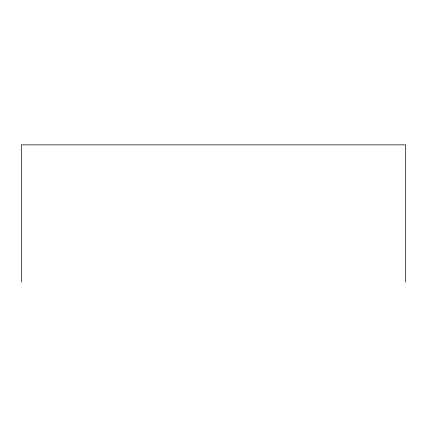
<?xml version="1.0" encoding="UTF-8"?>
<svg xmlns="http://www.w3.org/2000/svg" width="427" height="427" viewBox="0 0 427 427"><rect width="100%" height="100%" fill="white"/><g stroke="black" fill="none" stroke-linecap="round" stroke-linejoin="round"><path stroke-width="0.64" d="M405.65 282.14L405.65 144.86L21.35 144.86L21.35 282.14"/></g></svg>
